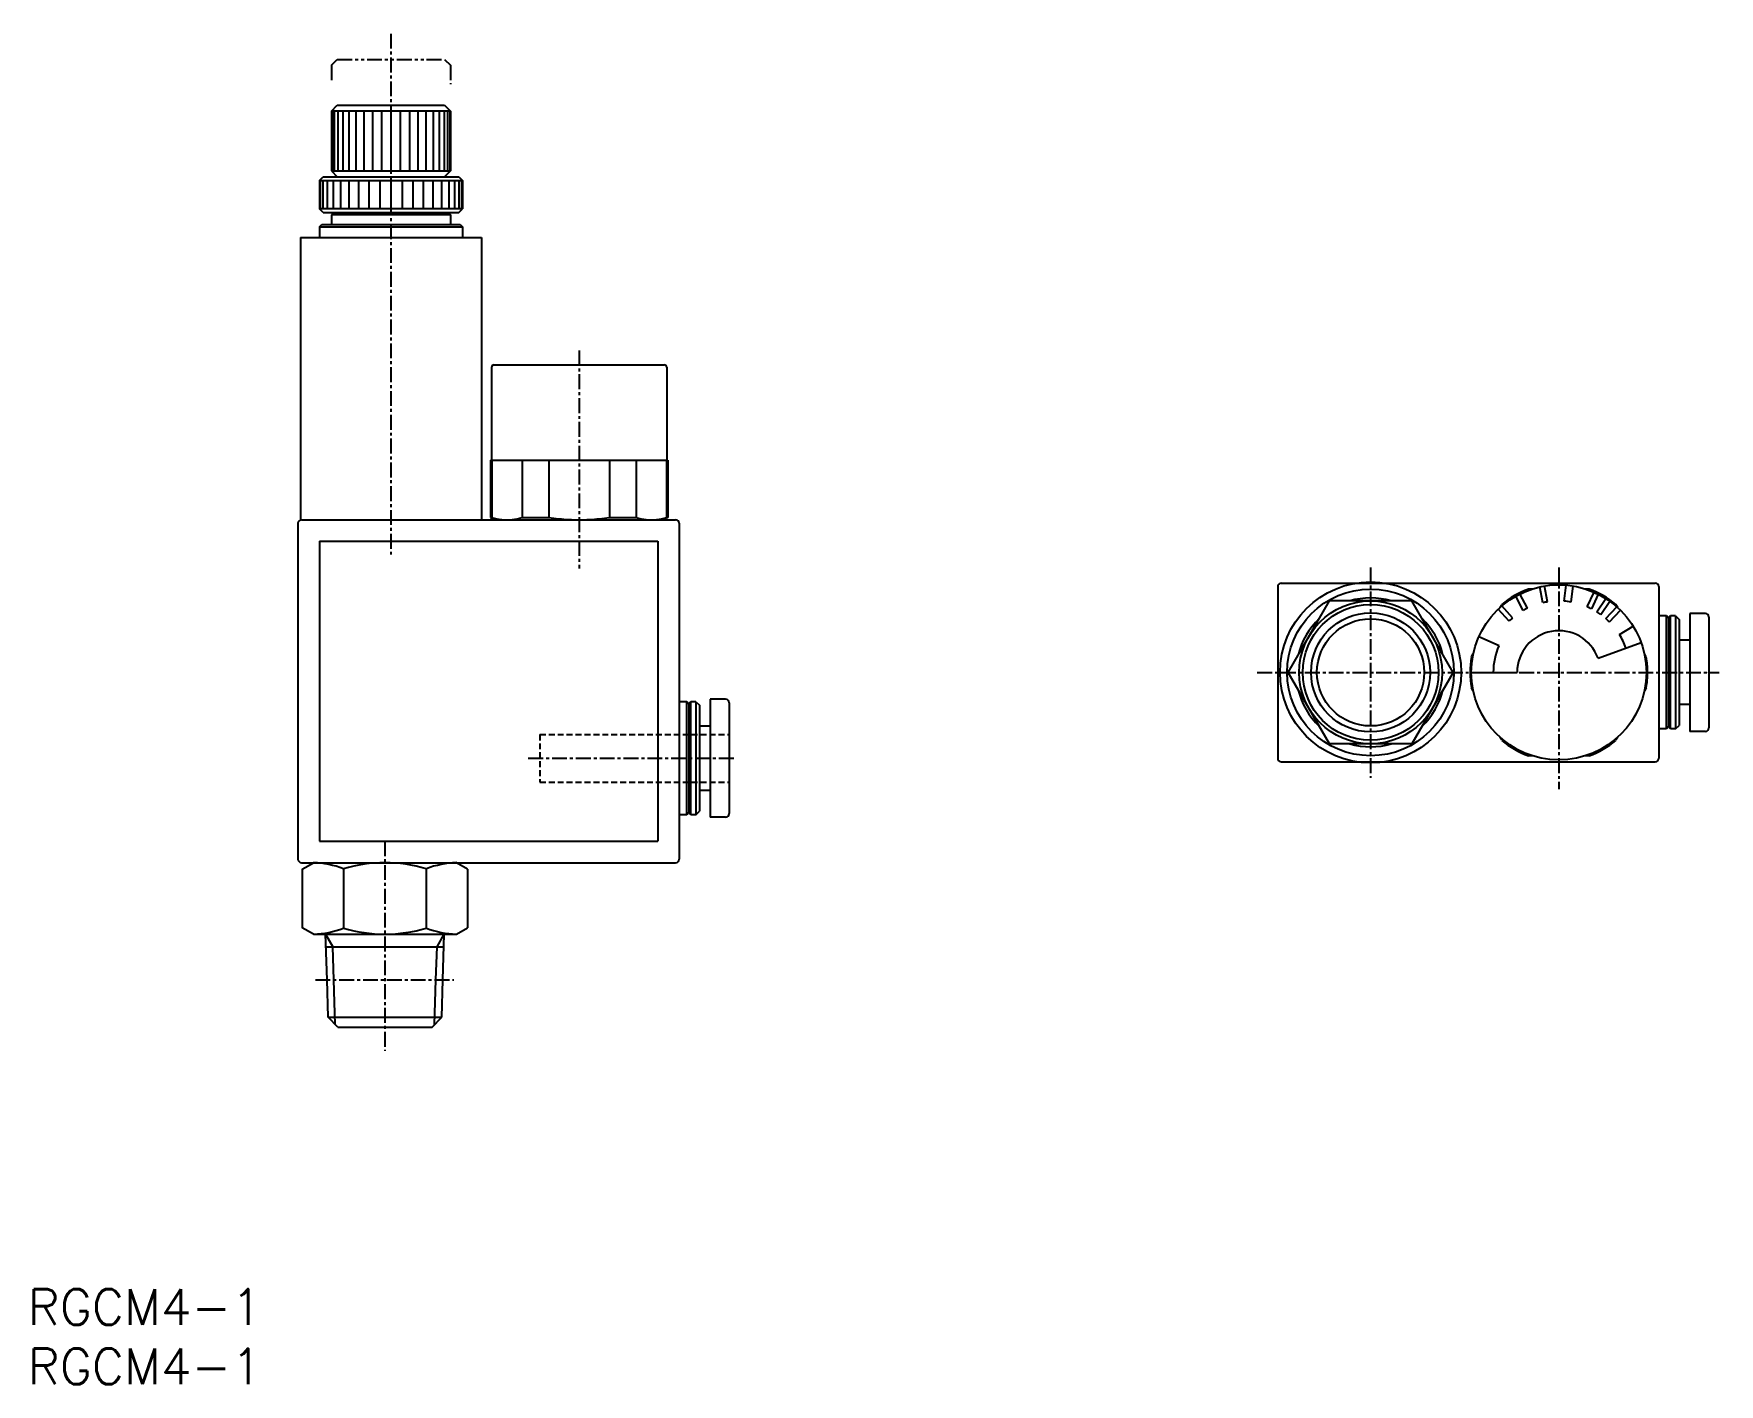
# Model space of a CAD drawing. Extents: x 1 to 142, y 0 to 113.
import ezdxf

# ---------------------------------------------------------------- set-up
doc = ezdxf.new("R2010")
doc.units = 0
for name, pattern in [('CENTER', [2, 1.25, -0.25, 0.25, -0.25]), ('DASHED', [0.75, 0.5, -0.25]), ('PHANTOM', [2.5, 1.25, -0.25, 0.25, -0.25, 0.25, -0.25])]:
    doc.linetypes.add(name, pattern=pattern)
doc.layers.get('0').update_dxf_attribs({"linetype": 'CONTINUOUS'})
doc.layers.add('CENTER', color=1, linetype='CENTER')
doc.styles.get("Standard").update_dxf_attribs({"font": 'txt.shx'})

# ---------------------------------------------------------------- blocks, each defined once
blk = doc.blocks.new('*U17')
at = {"color": 7, "linetype": 'CONTINUOUS'}
blk.add_text('RGCM4-1', height=3, dxfattribs=at).set_placement((0, 0))
blk = doc.blocks.new('*U18')
at = {"color": 7, "linetype": 'CONTINUOUS'}
blk.add_text('RGCM4-1', height=3, dxfattribs=at).set_placement((0, 5))

msp = doc.modelspace()

# ---------------------------------------------------------------- linework, layer by layer
at = {"color": 3, "linetype": 'PHANTOM'}
for p, q in [((25.5, 110.76), (26, 111.26)), ((25.5, 110.76), (25.5, 109.27)), ((26, 111.26), (35, 111.26)), ((35, 111.26), (35.5, 110.76)), ((35.5, 110.76), (35.5, 109.17))]:
    msp.add_line(p, q, dxfattribs=at)
at = {"color": 7, "linetype": 'CONTINUOUS'}
for p, q in [((25.5, 106.9), (26, 107.4)), ((25.5, 106.9), (25.5, 101.9)), ((35.5, 106.9), (25.5, 106.9)), ((25.56, 106.9), (25.56, 101.9)), ((25.74, 106.9), (25.74, 101.9)), ((26, 107.4), (35, 107.4)), ((26.04, 106.9), (26.04, 101.9)), ((26.45, 106.9), (26.45, 101.9)), ((26.96, 106.9), (26.96, 101.9)), ((27.56, 106.9), (27.56, 101.9)), ((28.23, 106.9), (28.23, 101.9)), ((28.95, 106.9), (28.95, 101.9)), ((29.72, 106.9), (29.72, 101.9)), ((30.5, 106.9), (30.5, 101.9)), ((31.28, 106.9), (31.28, 101.9)), ((32.05, 106.9), (32.05, 101.9)), ((32.77, 106.9), (32.77, 101.9)), ((33.44, 106.9), (33.44, 101.9)), ((34.04, 106.9), (34.04, 101.9)), ((34.55, 106.9), (34.55, 101.9)), ((34.96, 106.9), (34.96, 101.9)), ((35, 107.4), (35.5, 106.9)), ((35.26, 106.9), (35.26, 101.9)), ((35.44, 106.9), (35.44, 101.9)), ((35.5, 106.9), (35.5, 101.9)), ((25.5, 101.9), (35.5, 101.9)), ((25.5, 101.9), (26, 101.4)), ((35.5, 101.9), (35, 101.4)), ((24.5, 101.1), (24.8, 101.4)), ((24.5, 101.1), (36.5, 101.1)), ((24.5, 101.1), (24.5, 98.7)), ((24.57, 101.1), (24.57, 98.7)), ((24.79, 101.1), (24.79, 98.7)), ((24.8, 101.4), (36.2, 101.4)), ((25.15, 101.1), (25.15, 98.7)), ((25.65, 101.1), (25.65, 98.7)), ((26.26, 101.1), (26.26, 98.7)), ((26.97, 101.1), (26.97, 98.7)), ((27.78, 101.1), (27.78, 98.7)), ((28.65, 101.1), (28.65, 98.7)), ((29.56, 101.1), (29.56, 98.7)), ((30.5, 101.1), (30.5, 98.7)), ((31.44, 101.1), (31.44, 98.7)), ((32.35, 101.1), (32.35, 98.7)), ((33.22, 101.1), (33.22, 98.7)), ((34.03, 101.1), (34.03, 98.7)), ((34.74, 101.1), (34.74, 98.7)), ((35.35, 101.1), (35.35, 98.7)), ((35.85, 101.1), (35.85, 98.7)), ((36.2, 101.4), (36.5, 101.1)), ((36.21, 101.1), (36.21, 98.7)), ((36.43, 101.1), (36.43, 98.7)), ((36.5, 101.1), (36.5, 98.7)), ((24.8, 98.4), (24.5, 98.7)), ((36.5, 98.7), (24.5, 98.7)), ((24.8, 98.4), (36.2, 98.4)), ((25.7, 98.4), (25.5, 98.2)), ((35.5, 98.2), (25.5, 98.2)), ((25.5, 98.2), (25.5, 97.4)), ((35.3, 98.4), (35.5, 98.2)), ((35.5, 98.2), (35.5, 97.4)), ((36.2, 98.4), (36.5, 98.7)), ((22.9, 96.3), (22.9, 72.58)), ((22.9, 96.3), (38.1, 96.3)), ((24.5, 97.2), (24.7, 97.4)), ((24.5, 97.2), (36.5, 97.2)), ((24.5, 97.2), (24.5, 96.3)), ((24.7, 97.4), (36.3, 97.4)), ((36.3, 97.4), (36.5, 97.2)), ((36.5, 97.2), (36.5, 96.3)), ((38.1, 96.3), (38.1, 72.6)), ((38.95, 85.4), (38.95, 77.6)), ((39.15, 85.6), (53.45, 85.6)), ((53.65, 85.4), (53.65, 77.6)), ((38.85, 77.6), (53.75, 77.6)), ((38.85, 77.6), (38.85, 72.79)), ((38.96, 77.6), (38.96, 72.79)), ((41.51, 77.6), (41.51, 72.79)), ((43.75, 77.6), (43.75, 72.79)), ((48.85, 77.6), (48.85, 72.79)), ((51.09, 77.6), (51.09, 72.79)), ((53.64, 77.6), (53.64, 72.79)), ((53.75, 77.6), (53.75, 72.79)), ((22.7, 72.3), (22.7, 44.1)), ((23, 72.6), (54.4, 72.6)), ((38.85, 72.79), (38.96, 72.79)), ((38.85, 72.79), (39.3, 72.6)), ((38.96, 72.79), (39.3, 72.6)), ((39.3, 72.6), (53.3, 72.6)), ((41.51, 72.79), (43.75, 72.79)), ((48.85, 72.79), (51.09, 72.79)), ((53.3, 72.6), (53.64, 72.79)), ((53.75, 72.79), (53.3, 72.6)), ((53.64, 72.79), (53.75, 72.79)), ((54.7, 72.3), (54.7, 44.1)), ((24.5, 70.8), (52.9, 70.8)), ((24.5, 70.8), (24.5, 45.6)), ((52.9, 70.8), (52.9, 45.6)), ((104.94, 66.98), (104.94, 52.58)), ((105.24, 67.28), (136.64, 67.28)), ((126.3, 66.78), (125.99, 66.78)), ((127.2, 65.63), (126.95, 66.96)), ((127.6, 65.71), (127.34, 67.04)), ((128.99, 65.77), (129.15, 67.11)), ((129.58, 65.69), (129.75, 67.04)), ((131.09, 66.78), (130.78, 66.78)), ((130.93, 65.29), (131.51, 66.51)), ((136.94, 66.98), (136.94, 52.58)), ((105.82, 59.78), (109.28, 65.78)), ((116.21, 65.78), (109.28, 65.78)), ((119.67, 59.78), (116.21, 65.78)), ((124.37, 64.09), (123.46, 65.09)), ((123.6, 65.23), (123.76, 65.49)), ((124.66, 64.36), (123.76, 65.36)), ((125.55, 64.99), (124.92, 66.18)), ((125.9, 65.17), (125.27, 66.37)), ((131.3, 65.12), (131.88, 66.34)), ((131.73, 64.87), (132.49, 65.99)), ((132.06, 64.64), (132.82, 65.76)), ((132.5, 64.3), (133.42, 65.29)), ((133.49, 65.23), (133.33, 65.49)), ((132.79, 64.03), (133.71, 65.01)), ((137.57, 64.53), (136.94, 64.53)), ((137.74, 64.33), (137.57, 64.53)), ((137.57, 55.03), (137.57, 64.53)), ((137.92, 64.53), (137.74, 64.33)), ((137.74, 64.33), (137.74, 55.23)), ((137.92, 55.03), (137.92, 64.53)), ((138.34, 64.53), (137.92, 64.53)), ((138.34, 64.53), (138.34, 55.03)), ((138.34, 64.53), (138.64, 64.23)), ((138.64, 64.23), (138.64, 55.33)), ((140.84, 64.73), (139.54, 64.73)), ((139.54, 64.73), (139.54, 54.83)), ((141.14, 64.43), (141.14, 55.13)), ((123.52, 62.02), (121.83, 62.77)), ((131.83, 60.98), (135.45, 62.3)), ((133.64, 62.96), (134.78, 63.67)), ((139.54, 62.48), (138.64, 62.48)), ((121.21, 61.08), (121.36, 61.34)), ((135.88, 61.08), (135.73, 61.34)), ((109.28, 53.78), (105.82, 59.78)), ((119.67, 59.78), (116.21, 53.78)), ((121.04, 59.78), (125.04, 59.78)), ((121.36, 58.23), (121.21, 58.49)), ((135.88, 58.49), (135.73, 58.23)), ((55.33, 57.32), (54.7, 57.32)), ((55.33, 47.82), (55.33, 57.32)), ((55.5, 57.12), (55.33, 57.32)), ((55.67, 57.32), (55.5, 57.12)), ((55.5, 57.12), (55.5, 48.02)), ((55.67, 47.82), (55.67, 57.32)), ((56.1, 57.32), (55.67, 57.32)), ((56.1, 57.32), (56.1, 47.82)), ((56.1, 57.32), (56.4, 57.02)), ((56.4, 57.02), (56.4, 48.12)), ((58.6, 57.52), (57.3, 57.52)), ((57.3, 57.52), (57.3, 47.62)), ((58.9, 57.22), (58.9, 47.92)), ((139.54, 57.08), (138.64, 57.08)), ((57.3, 55.27), (56.4, 55.27)), ((137.74, 55.23), (137.57, 55.03)), ((137.92, 55.03), (137.74, 55.23)), ((138.34, 55.03), (138.64, 55.33)), ((116.21, 53.78), (109.28, 53.78)), ((123.76, 54.08), (123.6, 54.34)), ((133.49, 54.34), (133.33, 54.08)), ((137.57, 55.03), (136.94, 55.03)), ((138.34, 55.03), (137.92, 55.03)), ((140.84, 54.83), (139.54, 54.83)), ((126.3, 52.78), (125.99, 52.78)), ((131.09, 52.78), (130.78, 52.78)), ((105.24, 52.28), (136.64, 52.28)), ((57.3, 49.87), (56.4, 49.87)), ((56.1, 47.82), (56.4, 48.12)), ((55.33, 47.82), (54.7, 47.82)), ((55.5, 48.02), (55.33, 47.82)), ((55.67, 47.82), (55.5, 48.02)), ((56.1, 47.82), (55.67, 47.82)), ((58.6, 47.62), (57.3, 47.62)), ((24.5, 45.6), (52.9, 45.6)), ((23, 43.8), (54.4, 43.8)), ((23.06, 43.26), (24, 43.8)), ((23.06, 43.26), (23.06, 38.34)), ((26.53, 43.29), (26.53, 38.31)), ((33.47, 43.29), (33.47, 38.31)), ((36.94, 43.26), (36, 43.8)), ((36.94, 43.26), (36.94, 38.34)), ((24, 37.8), (23.06, 38.34)), ((36, 37.8), (36.94, 38.34)), ((24, 37.8), (36, 37.8)), ((25.14, 33.97), (25.02, 37.8)), ((25.02, 37.8), (25.63, 36.74)), ((34.37, 36.74), (34.98, 37.8)), ((34.86, 33.97), (34.98, 37.8)), ((25.05, 36.74), (34.95, 36.74)), ((25.72, 33.97), (25.63, 36.74)), ((34.28, 33.97), (34.37, 36.74)), ((25.23, 30.82), (25.14, 33.97)), ((25.83, 30.22), (25.72, 33.97)), ((34.17, 30.22), (34.28, 33.97)), ((34.77, 30.82), (34.86, 33.97)), ((25.23, 30.82), (34.77, 30.82)), ((26.05, 30), (25.23, 30.82)), ((26.05, 30), (33.95, 30)), ((33.95, 30), (34.77, 30.82))]:
    msp.add_line(p, q, dxfattribs=at)
at = {"color": 3, "linetype": 'DASHED'}
for p, q in [((43, 54.57), (58.9, 54.57)), ((43, 54.57), (43, 50.57)), ((43, 50.57), (58.9, 50.57))]:
    msp.add_line(p, q, dxfattribs=at)
at = {"color": 7, "linetype": 'CONTINUOUS'}
for points in [[(38.96, 72.79, 0.048135), (39.81, 72.62, 0.052364), (40.67, 72.62, 0.048155), (41.51, 72.79)], [(43.75, 72.79, 0.025087), (45.45, 72.62, 0.025643), (47.15, 72.62, 0.02509), (48.85, 72.79)], [(51.09, 72.79, 0.048135), (51.93, 72.62, 0.052364), (52.79, 72.62, 0.048155), (53.64, 72.79)]]:
    msp.add_lwpolyline(points, format="xyb", dxfattribs=at)
for centre, radius in [((112.74, 59.78), 7.6), ((112.74, 59.78), 7), ((128.54, 59.78), 7.35), ((112.74, 59.78), 6), ((112.74, 59.78), 5.7), ((112.74, 59.78), 5), ((112.74, 59.78), 5), ((112.74, 59.78), 4.5)]:
    msp.add_circle(centre, radius, dxfattribs=at)
for centre, radius, start, end in [((39.15, 85.4), 0.2, 90, 180), ((53.45, 85.4), 0.2, 0, 90), ((23, 72.3), 0.3, 90, 180), ((54.4, 72.3), 0.3, 0, 90), ((105.24, 66.98), 0.3, 90, 180), ((128.54, 59.78), 7.45, 110.016, 129.9841), ((128.54, 59.78), 7.45, 50.016, 69.984), ((136.64, 66.98), 0.3, 0, 90), ((112.74, 59.78), 6.25, 73.7398, 106.2602), ((128.54, 59.78), 6, 116.0898, 119.9102), ((128.54, 59.78), 6, 99.0898, 102.9102), ((128.54, 59.78), 6, 80.034, 85.766), ((128.54, 59.78), 6, 62.6898, 66.5102), ((112.74, 59.78), 6.25, 133.7398, 166.2602), ((112.74, 59.78), 6.25, 13.7398, 46.2602), ((128.54, 59.78), 6, 130.2898, 134.1102), ((128.54, 59.78), 6, 54.0898, 57.9102), ((128.54, 59.78), 6, 44.9898, 48.8102), ((140.84, 64.43), 0.3, 0, 90), ((128.54, 59.78), 3.5, 20, 180), ((128.54, 59.78), 6, 20, 31.9), ((128.54, 59.78), 7.45, 170.016, 189.984), ((128.54, 59.78), 5.5, 156, 180), ((128.54, 59.78), 7.45, 0, 9.984), ((128.54, 59.78), 7.45, 350.016, 0), ((112.74, 59.78), 6.25, 193.7398, 226.2602), ((112.74, 59.78), 6.25, 313.7398, 346.2602), ((58.6, 57.22), 0.3, 0, 90), ((112.74, 59.78), 6.25, 253.7398, 286.2602), ((128.54, 59.78), 7.45, 230.0159, 249.984), ((128.54, 59.78), 7.45, 290.016, 309.984), ((140.84, 55.13), 0.3, 270, 0), ((105.24, 52.58), 0.3, 180, 270), ((136.64, 52.58), 0.3, 270, 0), ((58.6, 47.92), 0.3, 270, 360), ((23, 44.1), 0.3, 180, 270), ((54.4, 44.1), 0.3, 270, 0), ((23.69, 35.81), 8, 69.2313, 87.775), ((30, 31.8), 12, 73.1728, 106.8272), ((36.31, 35.81), 8, 92.225, 110.7687), ((23.69, 45.79), 8, 272.225, 290.7687), ((30, 49.8), 12, 253.1728, 286.8272), ((36.31, 45.79), 8, 249.2313, 267.775)]:
    msp.add_arc(centre, radius, start, end, dxfattribs=at)
msp.add_point((141.14, 59.78), dxfattribs=at)
at = {"layer": 'CENTER', "color": 1, "linetype": 'CENTER'}
for p, q in [((30.5, 113.41), (30.5, 69.69)), ((46.3, 86.81), (46.3, 68.51)), ((112.74, 68.58), (112.74, 50.93)), ((128.54, 68.58), (128.54, 49.97)), ((103.22, 59.78), (142.01, 59.78)), ((42.03, 52.57), (59.32, 52.57)), ((30, 45.6), (30, 28.01)), ((24.16, 33.97), (35.78, 33.97))]:
    msp.add_line(p, q, dxfattribs=at)

# ---------------------------------------------------------------- block references
at = {"color": 7, "linetype": 'CONTINUOUS'}
for name in ['*U18', '*U17']:
    msp.add_blockref(name, (0, 0), dxfattribs=at)

doc.saveas('drawing.dxf')
